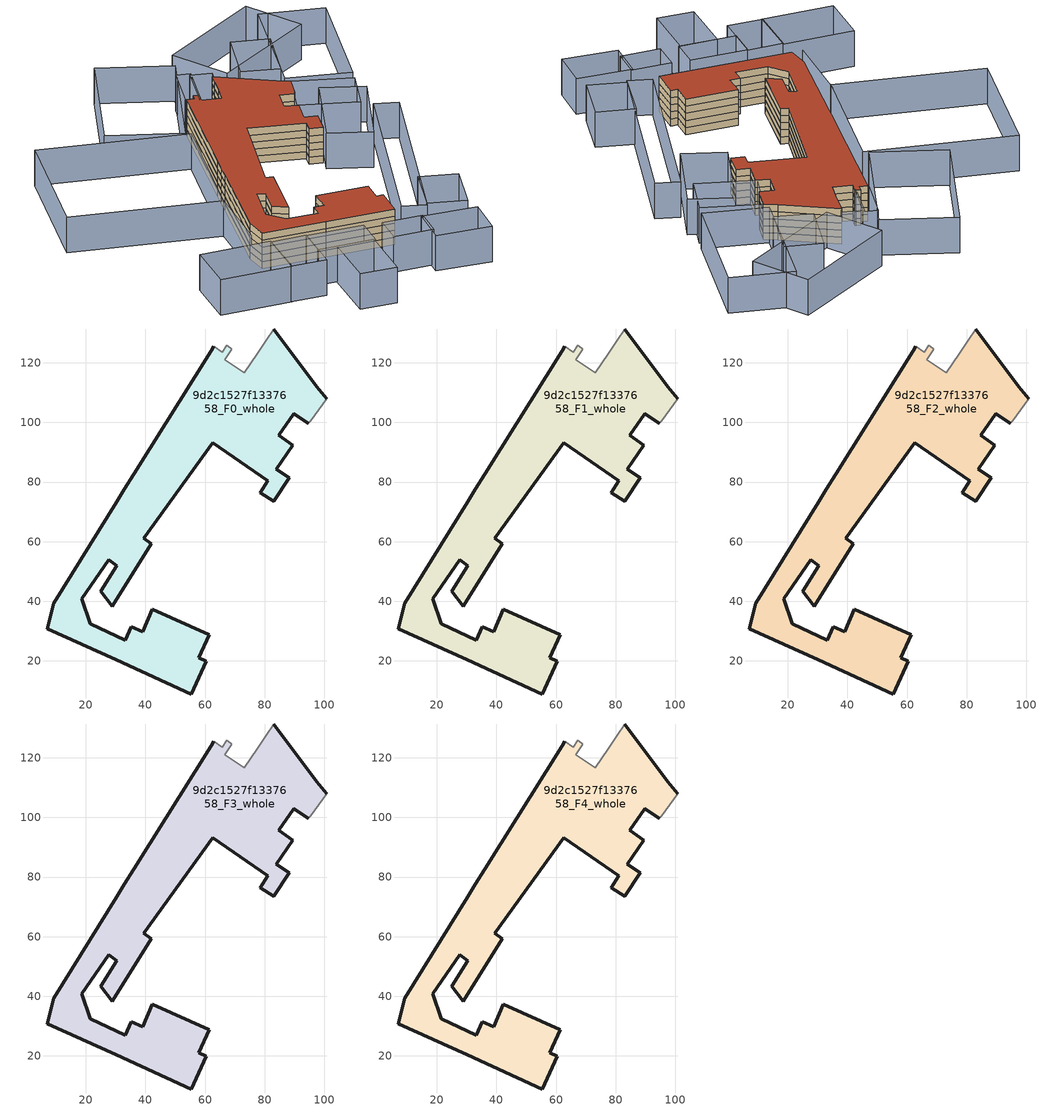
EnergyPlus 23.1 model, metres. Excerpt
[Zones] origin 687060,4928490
9d2c1527f1337658_F0_whole
 floor ground (EU_floor_Construction): 83.01,131.37 97.45,112.02 100.93,107.88 95.56,100.65 94.6,99.74 89.8,102.96 84.71,95.67 89.42,92.4 83.82,84.35 88.22,81.48 83.01,73.48 78.51,76.41 81.05,80.37 62.54,93.26 39.45,61.06 41.9,59.35 28.77,38.29 25.01,43.35 30.34,51.87 27.62,53.84 18.69,40.75 21.41,32.43 33.17,26.94 35.22,31.48 39.09,29.72 42.32,37.37 61.4,28.66 57.96,21.04 60.48,19.88 55.41,8.85 30.2,20.34 6.95,30.81 9.24,39.32 30.4,73.45 32.96,77.58 36.12,82.68 62.13,124.15 63,125.53 65.79,123.58 67.3,125.84 68.6,124.92 69.04,124.56 66.66,121.07 73.09,116.7 77.58,123.06 80.46,127.58 z0
 wall outside (EU_wall_Construction): 100.93,107.88 97.45,112.02 83.01,131.37 / 63,125.53 62.13,124.15 36.12,82.68 32.96,77.58 30.4,73.45 9.24,39.32 6.95,30.81 30.2,20.34 55.41,8.85 60.48,19.88 57.96,21.04 61.4,28.66 42.32,37.37 39.09,29.72 35.22,31.48 33.17,26.94 21.41,32.43 18.69,40.75 27.62,53.84 30.34,51.87 25.01,43.35 28.77,38.29 41.9,59.35 39.45,61.06 62.54,93.26 81.05,80.37 78.51,76.41 83.01,73.48 88.22,81.48 83.82,84.35 89.42,92.4 84.71,95.67 89.8,102.96 94.6,99.74 z0:3
 wall adiabatic (EU_wall_Construction): 94.6,99.74 95.56,100.65 100.93,107.88 / 83.01,131.37 80.46,127.58 77.58,123.06 73.09,116.7 66.66,121.07 69.04,124.56 68.6,124.92 67.3,125.84 65.79,123.58 63,125.53 z0:3
9d2c1527f1337658_F1_whole
 floor to 9d2c1527f1337658_F0_whole (EU_floor_Construction): 83.01,131.37 97.45,112.02 100.93,107.88 95.56,100.65 94.6,99.74 89.8,102.96 84.71,95.67 89.42,92.4 83.82,84.35 88.22,81.48 83.01,73.48 78.51,76.41 81.05,80.37 62.54,93.26 39.45,61.06 41.9,59.35 28.77,38.29 25.01,43.35 30.34,51.87 27.62,53.84 18.69,40.75 21.41,32.43 33.17,26.94 35.22,31.48 39.09,29.72 42.32,37.37 61.4,28.66 57.96,21.04 60.48,19.88 55.41,8.85 30.2,20.34 6.95,30.81 9.24,39.32 30.4,73.45 32.96,77.58 36.12,82.68 62.13,124.15 63,125.53 65.79,123.58 67.3,125.84 68.6,124.92 69.04,124.56 66.66,121.07 73.09,116.7 77.58,123.06 80.46,127.58 z3
 wall outside (EU_wall_Construction): 100.93,107.88 97.45,112.02 83.01,131.37 / 63,125.53 62.13,124.15 36.12,82.68 32.96,77.58 30.4,73.45 9.24,39.32 6.95,30.81 30.2,20.34 55.41,8.85 60.48,19.88 57.96,21.04 61.4,28.66 42.32,37.37 39.09,29.72 35.22,31.48 33.17,26.94 21.41,32.43 18.69,40.75 27.62,53.84 30.34,51.87 25.01,43.35 28.77,38.29 41.9,59.35 39.45,61.06 62.54,93.26 81.05,80.37 78.51,76.41 83.01,73.48 88.22,81.48 83.82,84.35 89.42,92.4 84.71,95.67 89.8,102.96 94.6,99.74 z3:6
 wall adiabatic (EU_wall_Construction): 94.6,99.74 95.56,100.65 100.93,107.88 / 83.01,131.37 80.46,127.58 77.58,123.06 73.09,116.7 66.66,121.07 69.04,124.56 68.6,124.92 67.3,125.84 65.79,123.58 63,125.53 z3:6
9d2c1527f1337658_F2_whole
 floor to 9d2c1527f1337658_F1_whole (EU_floor_Construction): 83.01,131.37 97.45,112.02 100.93,107.88 95.56,100.65 94.6,99.74 89.8,102.96 84.71,95.67 89.42,92.4 83.82,84.35 88.22,81.48 83.01,73.48 78.51,76.41 81.05,80.37 62.54,93.26 39.45,61.06 41.9,59.35 28.77,38.29 25.01,43.35 30.34,51.87 27.62,53.84 18.69,40.75 21.41,32.43 33.17,26.94 35.22,31.48 39.09,29.72 42.32,37.37 61.4,28.66 57.96,21.04 60.48,19.88 55.41,8.85 30.2,20.34 6.95,30.81 9.24,39.32 30.4,73.45 32.96,77.58 36.12,82.68 62.13,124.15 63,125.53 65.79,123.58 67.3,125.84 68.6,124.92 69.04,124.56 66.66,121.07 73.09,116.7 77.58,123.06 80.46,127.58 z6
 wall outside (EU_wall_Construction): 100.93,107.88 97.45,112.02 83.01,131.37 / 63,125.53 62.13,124.15 36.12,82.68 32.96,77.58 30.4,73.45 9.24,39.32 6.95,30.81 30.2,20.34 55.41,8.85 60.48,19.88 57.96,21.04 61.4,28.66 42.32,37.37 39.09,29.72 35.22,31.48 33.17,26.94 21.41,32.43 18.69,40.75 27.62,53.84 30.34,51.87 25.01,43.35 28.77,38.29 41.9,59.35 39.45,61.06 62.54,93.26 81.05,80.37 78.51,76.41 83.01,73.48 88.22,81.48 83.82,84.35 89.42,92.4 84.71,95.67 89.8,102.96 94.6,99.74 z6:9
 wall adiabatic (EU_wall_Construction): 94.6,99.74 95.56,100.65 100.93,107.88 / 83.01,131.37 80.46,127.58 77.58,123.06 73.09,116.7 66.66,121.07 69.04,124.56 68.6,124.92 67.3,125.84 65.79,123.58 63,125.53 z6:9
9d2c1527f1337658_F3_whole
 floor to 9d2c1527f1337658_F2_whole (EU_floor_Construction): 83.01,131.37 97.45,112.02 100.93,107.88 95.56,100.65 94.6,99.74 89.8,102.96 84.71,95.67 89.42,92.4 83.82,84.35 88.22,81.48 83.01,73.48 78.51,76.41 81.05,80.37 62.54,93.26 39.45,61.06 41.9,59.35 28.77,38.29 25.01,43.35 30.34,51.87 27.62,53.84 18.69,40.75 21.41,32.43 33.17,26.94 35.22,31.48 39.09,29.72 42.32,37.37 61.4,28.66 57.96,21.04 60.48,19.88 55.41,8.85 30.2,20.34 6.95,30.81 9.24,39.32 30.4,73.45 32.96,77.58 36.12,82.68 62.13,124.15 63,125.53 65.79,123.58 67.3,125.84 68.6,124.92 69.04,124.56 66.66,121.07 73.09,116.7 77.58,123.06 80.46,127.58 z9
 wall outside (EU_wall_Construction): 100.93,107.88 97.45,112.02 83.01,131.37 / 63,125.53 62.13,124.15 36.12,82.68 32.96,77.58 30.4,73.45 9.24,39.32 6.95,30.81 30.2,20.34 55.41,8.85 60.48,19.88 57.96,21.04 61.4,28.66 42.32,37.37 39.09,29.72 35.22,31.48 33.17,26.94 21.41,32.43 18.69,40.75 27.62,53.84 30.34,51.87 25.01,43.35 28.77,38.29 41.9,59.35 39.45,61.06 62.54,93.26 81.05,80.37 78.51,76.41 83.01,73.48 88.22,81.48 83.82,84.35 89.42,92.4 84.71,95.67 89.8,102.96 94.6,99.74 z9:12
 wall adiabatic (EU_wall_Construction): 94.6,99.74 95.56,100.65 100.93,107.88 / 83.01,131.37 80.46,127.58 77.58,123.06 73.09,116.7 66.66,121.07 69.04,124.56 68.6,124.92 67.3,125.84 65.79,123.58 63,125.53 z9:12
9d2c1527f1337658_F4_whole
 floor to 9d2c1527f1337658_F3_whole (EU_floor_Construction): 83.01,131.37 97.45,112.02 100.93,107.88 95.56,100.65 94.6,99.74 89.8,102.96 84.71,95.67 89.42,92.4 83.82,84.35 88.22,81.48 83.01,73.48 78.51,76.41 81.05,80.37 62.54,93.26 39.45,61.06 41.9,59.35 28.77,38.29 25.01,43.35 30.34,51.87 27.62,53.84 18.69,40.75 21.41,32.43 33.17,26.94 35.22,31.48 39.09,29.72 42.32,37.37 61.4,28.66 57.96,21.04 60.48,19.88 55.41,8.85 30.2,20.34 6.95,30.81 9.24,39.32 30.4,73.45 32.96,77.58 36.12,82.68 62.13,124.15 63,125.53 65.79,123.58 67.3,125.84 68.6,124.92 69.04,124.56 66.66,121.07 73.09,116.7 77.58,123.06 80.46,127.58 z12
 wall outside (EU_wall_Construction): 100.93,107.88 97.45,112.02 83.01,131.37 / 63,125.53 62.13,124.15 36.12,82.68 32.96,77.58 30.4,73.45 9.24,39.32 6.95,30.81 30.2,20.34 55.41,8.85 60.48,19.88 57.96,21.04 61.4,28.66 42.32,37.37 39.09,29.72 35.22,31.48 33.17,26.94 21.41,32.43 18.69,40.75 27.62,53.84 30.34,51.87 25.01,43.35 28.77,38.29 41.9,59.35 39.45,61.06 62.54,93.26 81.05,80.37 78.51,76.41 83.01,73.48 88.22,81.48 83.82,84.35 89.42,92.4 84.71,95.67 89.8,102.96 94.6,99.74 z12:15
 wall adiabatic (EU_wall_Construction): 94.6,99.74 95.56,100.65 100.93,107.88 / 83.01,131.37 80.46,127.58 77.58,123.06 73.09,116.7 66.66,121.07 69.04,124.56 68.6,124.92 67.3,125.84 65.79,123.58 63,125.53 z12:15
 roof outside (EU_roof_Construction): 60.48,19.88 57.96,21.04 61.4,28.66 42.32,37.37 39.09,29.72 35.22,31.48 33.17,26.94 21.41,32.43 18.69,40.75 27.62,53.84 30.34,51.87 25.01,43.35 28.77,38.29 41.9,59.35 39.45,61.06 62.54,93.26 81.05,80.37 78.51,76.41 83.01,73.48 88.22,81.48 83.82,84.35 89.42,92.4 84.71,95.67 89.8,102.96 94.6,99.74 95.56,100.65 100.93,107.88 97.45,112.02 83.01,131.37 80.46,127.58 77.58,123.06 73.09,116.7 66.66,121.07 69.04,124.56 68.6,124.92 67.3,125.84 65.79,123.58 63,125.53 62.13,124.15 36.12,82.68 32.96,77.58 30.4,73.45 9.24,39.32 6.95,30.81 30.2,20.34 55.41,8.85 z15
shading: 16.36,61.35 2.84,32.5 / 58.28,-2.08 78.37,-11.85 / 78.37,-11.85 71.21,-26.56 / 71.21,-26.56 51.13,-16.79 / 51.13,-16.79 58.28,-2.08 / 9.48,-18.04 19.19,3.69 / 19.19,3.69 32.65,-2.32 / 32.65,-2.32 22.94,-24.05 / 22.94,-24.05 9.48,-18.04 / 39.46,-6.15 44.42,4.65 / 44.42,4.65 59.02,-2.05 / 59.02,-2.05 54.06,-12.85 / 54.06,-12.85 39.46,-6.15 / 92.32,11.64 79.61,-5.58 / 79.61,-5.58 67.1,3.65 / 67.1,3.65 79.81,20.87 / 79.81,20.87 92.32,11.64 / 33.03,-2.79 12.07,6.71 / 12.07,6.71 17.01,17.61 / 17.01,17.61 37.97,8.11 / 37.97,8.11 33.03,-2.79 / 8.86,-1.11 -4.2,4.64 / -4.2,4.64 4.17,23.63 / 4.17,23.63 17.23,17.87 / 17.23,17.87 8.86,-1.11 / 117.25,67.33 66.31,2.65 / 66.31,2.65 58.62,8.7 / 58.62,8.7 109.56,73.38 / 109.56,73.38 117.25,67.33 / 80.52,69.5 104.41,96.64 / 104.41,96.64 117.8,84.85 / 117.8,84.85 93.92,57.71 / 93.92,57.71 80.52,69.5 / -3.92,4.52 -30.12,16.06 / -30.12,16.06 -21.56,35.49 / -21.56,35.49 4.64,23.95 / 4.64,23.95 -3.92,4.52 / 45.07,105.23 15.43,59.36 / 15.43,59.36 -34.9,91.88 / -34.9,91.88 -5.27,137.74 / -5.27,137.74 45.07,105.23 / 84.71,133.15 73.01,116.58 / 73.01,116.58 66.09,121.47 / 66.09,121.47 77.78,138.04 / 77.78,138.04 84.71,133.15 / 62.82,125.66 74.34,141.91 / 74.34,141.91 79,138.6 / 79,138.6 67.47,122.36 / 67.47,122.36 62.82,125.66 / 21,127.22 56.79,167.41 / 56.79,167.41 79.45,147.22 / 79.45,147.22 43.65,107.04 / 43.65,107.04 21,127.22 / 119.57,136.82 105.32,117.51 / 105.32,117.51 93.02,126.58 / 93.02,126.58 107.27,145.89 / 107.27,145.89 119.57,136.82 / 84.72,154.03 131.87,161.75 / 131.87,161.75 135.95,136.85 / 135.95,136.85 88.8,129.13 / 88.8,129.13 84.72,154.03 / 88.78,92.91 100.93,107.88 / 100.93,107.88 119.55,92.76 / 119.55,92.76 107.4,77.8 / 107.4,77.8 88.78,92.91 / 100.95,111.15 130.46,154.03 / 130.46,154.03 151.78,139.36 / 151.78,139.36 122.26,96.48 / 122.26,96.48 100.95,111.15 z0:15
[Building]
EU S2 Campaign: North Axis=0; Terrain=City; Solar Distribution=FullExterior
[Site:Location]
Bologna: Latitude=44.5; Longitude=11.25; Time Zone=1; Elevation=37
[SizingPeriod:WeatherFileDays]
AnnualSizingPeriod: Begin Month=1; Begin Day of Month=1; End Month=12; End Day of Month=31; Day of Week for Start Day=Monday; Use Weather File Daylight Saving Period=No; Use Weather File Rain and Snow Indicators=No
[MATERIAL]
EU_InternalMass_Material: Roughness=MediumRough; Thickness=0.1; Conductivity=1; Density=1800; Specific Heat=900; Thermal Absorptance=0.9; Solar Absorptance=0.7; Visible Absorptance=0.7
[MATERIAL:NOMASS] Roughness=MediumRough; Thermal Absorptance=0.9; Solar Absorptance=0.7; Visible Absorptance=0.7
Name | Thermal Resistance
EU_wall_NoMass | 0.905828
EU_roof_NoMass | 0.37593
EU_floor_NoMass | 0.67114
[CONSTRUCTION]
EU_wall_Construction: EU_wall_NoMass
EU_roof_Construction: EU_roof_NoMass
EU_floor_Construction: EU_floor_NoMass
EU_InternalMass_Construction: EU_InternalMass_Material
[ZONE] Type=1; Multiplier=1; Ceiling Height=autocalculate; Volume=9552.61; Floor Area=autocalculate; Part of Total Floor Area=Yes
9d2c1527f1337658_F0_whole; 9d2c1527f1337658_F1_whole; 9d2c1527f1337658_F2_whole; 9d2c1527f1337658_F3_whole; 9d2c1527f1337658_F4_whole
[INTERNALMASS] Construction=EU_InternalMass_Construction; Surface Area=3025.48
Name | Zone or ZoneList
9d2c1527f1337658_F0_whole_EU_InternalMass | 9d2c1527f1337658_F0_whole
9d2c1527f1337658_F1_whole_EU_InternalMass | 9d2c1527f1337658_F1_whole
9d2c1527f1337658_F2_whole_EU_InternalMass | 9d2c1527f1337658_F2_whole
9d2c1527f1337658_F3_whole_EU_InternalMass | 9d2c1527f1337658_F3_whole
9d2c1527f1337658_F4_whole_EU_InternalMass | 9d2c1527f1337658_F4_whole
[OTHEREQUIPMENT] Fuel Type=Electricity; Design Level Calculation Method=Watts/Area; Power per Zone Floor Area=1; Fraction Latent=0; Fraction Radiant=0; Fraction Lost=0; Carbon Dioxide Generation Rate=0; EndUse Subcategory=EU_Step8_InternalGains
Name | Zone or ZoneList or Space or SpaceList | Schedule
EU_Step8_InternalGain_9d2c1527f1337658_F0_whole_f000 | 9d2c1527f1337658_F0_whole | EU_Step8_GainSchedule_9d2c1527f1337658_F0_whole_f000
EU_Step8_InternalGain_9d2c1527f1337658_F1_whole_f000 | 9d2c1527f1337658_F1_whole | EU_Step8_GainSchedule_9d2c1527f1337658_F1_whole_f000
EU_Step8_InternalGain_9d2c1527f1337658_F2_whole_f000 | 9d2c1527f1337658_F2_whole | EU_Step8_GainSchedule_9d2c1527f1337658_F2_whole_f000
EU_Step8_InternalGain_9d2c1527f1337658_F3_whole_f000 | 9d2c1527f1337658_F3_whole | EU_Step8_GainSchedule_9d2c1527f1337658_F3_whole_f000
EU_Step8_InternalGain_9d2c1527f1337658_F4_whole_f000 | 9d2c1527f1337658_F4_whole | EU_Step8_GainSchedule_9d2c1527f1337658_F4_whole_f000
[ZONEVENTILATION:DESIGNFLOWRATE] Schedule=EU_AlwaysOn; Design Flow Rate Calculation Method=AirChanges/Hour; Air Changes per Hour=0.73129; Ventilation Type=Natural; Fan Pressure Rise=0; Fan Total Efficiency=1; Constant Term Coefficient=1; Temperature Term Coefficient=0; Velocity Term Coefficient=0; Velocity Squared Term Coefficient=0; Minimum Indoor Temperature=-100; Maximum Indoor Temperature=100; Delta Temperature=-100; Minimum Outdoor Temperature=-100; Maximum Outdoor Temperature=100; Maximum Wind Speed=40
Name | Zone or ZoneList or Space or SpaceList
EU_ConstantAir_9d2c1527f1337658_F0_whole | 9d2c1527f1337658_F0_whole
EU_ConstantAir_9d2c1527f1337658_F1_whole | 9d2c1527f1337658_F1_whole
EU_ConstantAir_9d2c1527f1337658_F2_whole | 9d2c1527f1337658_F2_whole
EU_ConstantAir_9d2c1527f1337658_F3_whole | 9d2c1527f1337658_F3_whole
EU_ConstantAir_9d2c1527f1337658_F4_whole | 9d2c1527f1337658_F4_whole
[HVACTEMPLATE:THERMOSTAT] Constant Heating Setpoint=20; Constant Cooling Setpoint=50
EU_HeatOnly_9d2c1527f1337658_F0_whole; EU_HeatOnly_9d2c1527f1337658_F1_whole; EU_HeatOnly_9d2c1527f1337658_F2_whole; EU_HeatOnly_9d2c1527f1337658_F3_whole; EU_HeatOnly_9d2c1527f1337658_F4_whole
[HVACTEMPLATE:ZONE:IDEALLOADSAIRSYSTEM] System Availability Schedule=EU_AlwaysOn; Maximum Heating Supply Air Temperature=50; Minimum Cooling Supply Air Temperature=13; Maximum Heating Supply Air Humidity Ratio=0.0156; Minimum Cooling Supply Air Humidity Ratio=0.0077; Heating Limit=NoLimit; Cooling Limit=NoLimit; Heating Availability Schedule=EU_AlwaysOn; Cooling Availability Schedule=EU_CoolingOff; Dehumidification Control Type=ConstantSensibleHeatRatio; Cooling Sensible Heat Ratio=0.7; Dehumidification Setpoint=60; Humidification Control Type=None; Humidification Setpoint=30; Outdoor Air Method=None; Outdoor Air Flow Rate per Person=0.00944; Outdoor Air Flow Rate per Zone Floor Area=0; Outdoor Air Flow Rate per Zone=0; Demand Controlled Ventilation Type=None; Outdoor Air Economizer Type=NoEconomizer; Heat Recovery Type=None; Sensible Heat Recovery Effectiveness=0.7; Latent Heat Recovery Effectiveness=0.65
Name | Template Thermostat
9d2c1527f1337658_F0_whole | EU_HeatOnly_9d2c1527f1337658_F0_whole
9d2c1527f1337658_F1_whole | EU_HeatOnly_9d2c1527f1337658_F1_whole
9d2c1527f1337658_F2_whole | EU_HeatOnly_9d2c1527f1337658_F2_whole
9d2c1527f1337658_F3_whole | EU_HeatOnly_9d2c1527f1337658_F3_whole
9d2c1527f1337658_F4_whole | EU_HeatOnly_9d2c1527f1337658_F4_whole
[SIZING:ZONE] Zone Cooling Design Supply Air Temperature Input Method=SupplyAirTemperature; Zone Cooling Design Supply Air Temperature=13; Zone Heating Design Supply Air Temperature Input Method=SupplyAirTemperature; Zone Heating Design Supply Air Temperature=50; Zone Cooling Design Supply Air Humidity Ratio=0.008; Zone Heating Design Supply Air Humidity Ratio=0.008; Cooling Design Air Flow Method=DesignDay; Cooling Design Air Flow Rate=0; Cooling Minimum Air Flow per Zone Floor Area=0.000762; Cooling Minimum Air Flow=0; Cooling Minimum Air Flow Fraction=0.2; Heating Design Air Flow Method=DesignDay; Heating Design Air Flow Rate=0; Heating Maximum Air Flow per Zone Floor Area=0.002032; Heating Maximum Air Flow=0.141576; Heating Maximum Air Flow Fraction=0.3; Account for Dedicated Outdoor Air System=No; Dedicated Outdoor Air System Control Strategy=NeutralSupplyAir; Dedicated Outdoor Air Low Setpoint Temperature for Design=autosize; Dedicated Outdoor Air High Setpoint Temperature for Design=autosize; Zone Load Sizing Method=Sensible Load Only No Latent Load; Zone Latent Cooling Design Supply Air Humidity Ratio Input Method=HumidityRatioDifference; Zone Cooling Design Supply Air Humidity Ratio Difference=0.005; Zone Latent Heating Design Supply Air Humidity Ratio Input Method=HumidityRatioDifference; Zone Humidification Design Supply Air Humidity Ratio Difference=0.005
9d2c1527f1337658_F0_whole; 9d2c1527f1337658_F1_whole; 9d2c1527f1337658_F2_whole; 9d2c1527f1337658_F3_whole; 9d2c1527f1337658_F4_whole
[SCHEDULE:CONSTANT]
Name | Hourly Value
EU_AlwaysOn | 1
EU_CoolingOff | 0
[SCHEDULE:FILE] Column Number=1; Rows to Skip at Top=0; Number of Hours of Data=8760; Column Separator=Comma; Interpolate to Timestep=No; Minutes per Item=60; Adjust Schedule for Daylight Savings=Yes
Name | File
EU_Step8_GainSchedule_9d2c1527f1337658_F0_whole_f000 | ../../schedules/9d2c1527f1337658/9d2c1527f1337658_F0_whole_f000_gain.csv
EU_Step8_GainSchedule_9d2c1527f1337658_F1_whole_f000 | ../../schedules/9d2c1527f1337658/9d2c1527f1337658_F1_whole_f000_gain.csv
EU_Step8_GainSchedule_9d2c1527f1337658_F2_whole_f000 | ../../schedules/9d2c1527f1337658/9d2c1527f1337658_F2_whole_f000_gain.csv
EU_Step8_GainSchedule_9d2c1527f1337658_F3_whole_f000 | ../../schedules/9d2c1527f1337658/9d2c1527f1337658_F3_whole_f000_gain.csv
EU_Step8_GainSchedule_9d2c1527f1337658_F4_whole_f000 | ../../schedules/9d2c1527f1337658/9d2c1527f1337658_F4_whole_f000_gain.csv
